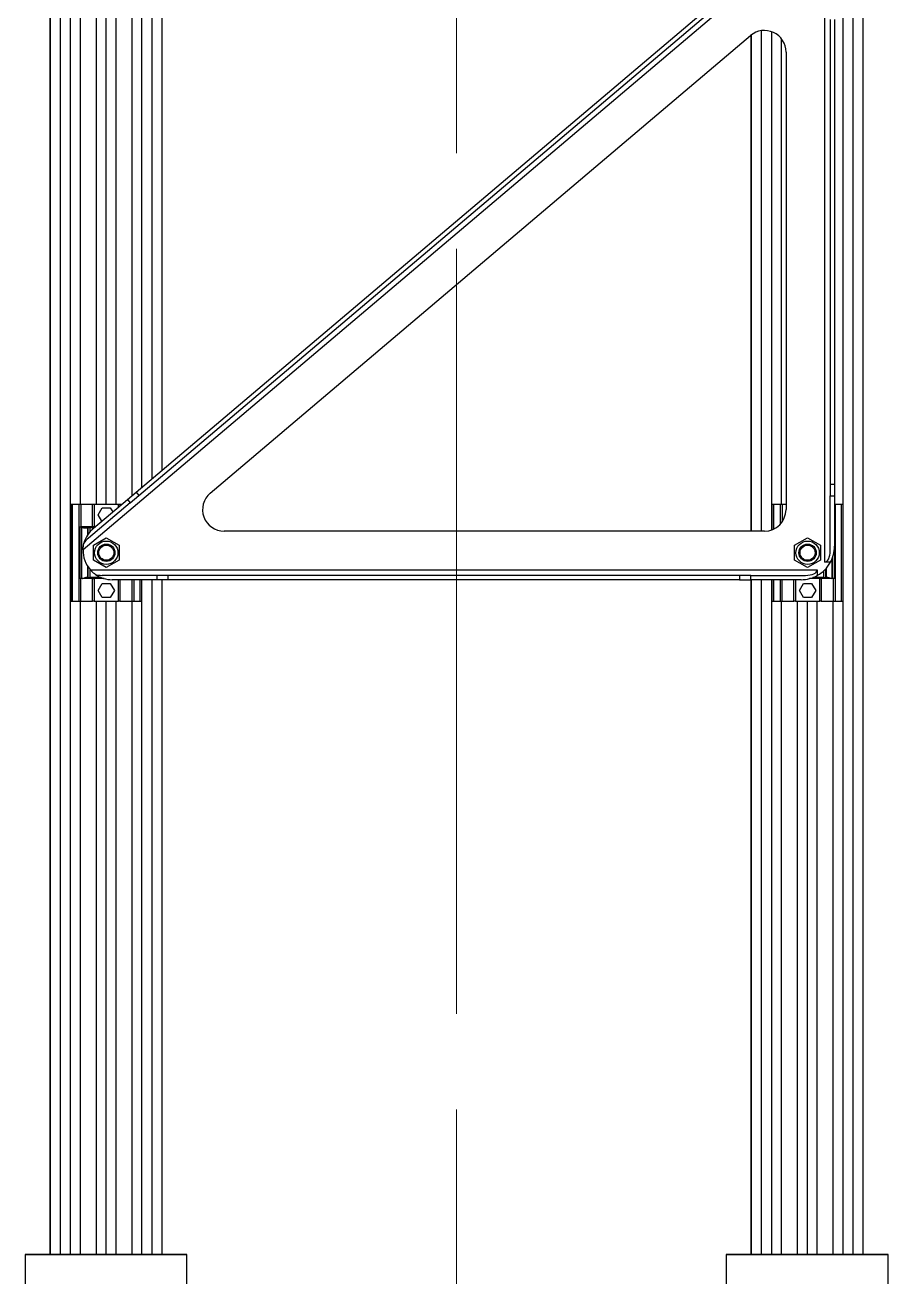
# Model space of a CAD drawing. Header units: centimetres. Extents: x 470464 to 524273, y 49611 to 59074.
# Drawn here: x 488057.7 to 488137.7, y 53635.5 to 53751.4 of the extents above; entities that cross this region are included whole.
import ezdxf

# ---------------------------------------------------------------- set-up
doc = ezdxf.new("R2010")
doc.units = ezdxf.units.CM
doc.header["$MEASUREMENT"] = 0
doc.linetypes.add('ACAD_ISO08W100', pattern=[36, 24, -3, 6, -3])
doc.linetypes.add('CHAIN', pattern=[0.3543, 0.2362, -0.0295, 0.0591, -0.0295])
doc.layers.add('Barış BABUR 23', color=1, linetype='ACAD_ISO08W100', lineweight=13)
doc.layers.add('vinç', color=7, linetype='Continuous')

# ---------------------------------------------------------------- blocks, each defined once
blk = doc.blocks.new('RSTSERHRGFH')
at = {"layer": 'vinç', "color": 2}
for p, q in [((427135.92, 71903.92), (427135.92, 71918.92)), ((427135.92, 71918.92), (427219.42, 71918.92)), ((427143.21, 71903.92), (427143.21, 71918.92)), ((427143.92, 71903.92), (427143.92, 71918.92)), ((427211.42, 71903.92), (427211.42, 71918.92)), ((427212.13, 71903.92), (427212.13, 71918.92)), ((427219.42, 71903.92), (427219.42, 71918.92)), ((427219.42, 71918.92), (427219.42, 71903.92)), ((427219.42, 71903.92), (427135.92, 71903.92))]:
    blk.add_line(p, q, dxfattribs=at)
blk = doc.blocks.new('DTYTJYJGHDTRHTRHTRF')
at = {"layer": 'vinç', "color": 0}
for p in [(0, -119.93), (0, -184.92)]:
    blk.add_blockref('RSTSERHRGFH', p, dxfattribs=at)
blk = doc.blocks.new('fdtrhrghrtsehserhtr')
at = {"color": 2, "linetype": 'Continuous', "lineweight": 25}
for p, q in [((427909.42, 71796.68), (427339.42, 71796.68)), ((427339.42, 71796.66), (427909.42, 71796.66)), ((427339.42, 71795.73), (427909.42, 71795.73)), ((427793.92, 71794.79), (427839.92, 71794.79)), ((427848.92, 71794.83), (427839.92, 71794.83)), ((427839.92, 71794.64), (427839.92, 71794.83)), ((427848.92, 71794.64), (427848.92, 71794.83)), ((427848.92, 71794.79), (427909.42, 71794.79)), ((427795.04, 71794.03), (427838.1, 71794.03)), ((427795.04, 71793.63), (427838.1, 71793.63)), ((427838.1, 71794.03), (427838.1, 71793.63)), ((427838.1, 71794.03), (427839.16, 71794.03)), ((427838.1, 71793.63), (427839.16, 71793.63)), ((427839.16, 71793.63), (427839.16, 71794.03)), ((427839.16, 71794.03), (427843.82, 71794.03)), ((427844.23, 71793.63), (427839.16, 71793.63)), ((427839.92, 71794.64), (427848.92, 71794.64)), ((427839.92, 71794.07), (427839.92, 71794.64)), ((427839.92, 71794.03), (427839.92, 71794.07)), ((427839.92, 71794.07), (427848.92, 71794.07)), ((427846.82, 71794.05), (427842.02, 71794.05)), ((427842.02, 71794.03), (427842.02, 71794.05)), ((427844.87, 71793.84), (427846.82, 71793.84)), ((427846.82, 71793.82), (427844.92, 71793.82)), ((427844.92, 71793.82), (427846.82, 71793.82)), ((427845.3, 71793.65), (427845.3, 71793.13)), ((427846.82, 71794.05), (427846.82, 71793.89)), ((427846.82, 71793.89), (427848.92, 71793.89)), ((427846.82, 71793.89), (427846.82, 71792.79)), ((427848.92, 71794.07), (427848.92, 71794.64)), ((427848.92, 71793.89), (427848.92, 71794.07)), ((427848.92, 71792.79), (427848.92, 71793.89)), ((427848.92, 71793.88), (427909.42, 71793.88)), ((427845.3, 71793.13), (427787.84, 71793.13)), ((427843.03, 71791.53), (427843.73, 71792.73)), ((427843.73, 71792.73), (427845.11, 71792.73)), ((427845.11, 71792.73), (427845.8, 71791.53)), ((427846.72, 71793.27), (427845.85, 71793.27)), ((427845.93, 71793.2), (427846.72, 71793.2)), ((427846.02, 71792.43), (427846.53, 71792.43)), ((427846.02, 71725.06), (427846.02, 71792.43)), ((427846.72, 71793.05), (427846.08, 71793.05)), ((427846.72, 71793.42), (427846.72, 71793.27)), ((427846.72, 71793.27), (427846.72, 71793.2)), ((427846.72, 71793.05), (427846.72, 71793.2)), ((427846.72, 71793.05), (427846.72, 71792.02)), ((427846.82, 71792.79), (427848.92, 71792.79)), ((427846.82, 71792.66), (427846.82, 71792.79)), ((427848.92, 71792.66), (427846.82, 71792.66)), ((427846.82, 71792.66), (427846.82, 71791.71)), ((427848.92, 71792.79), (427848.92, 71792.66)), ((427848.92, 71790.4), (427848.92, 71792.66)), ((427787.18, 71791.7), (427844.14, 71724.37)), ((427843.73, 71790.33), (427843.03, 71791.53)), ((427845.8, 71791.53), (427845.11, 71790.33)), ((427846.52, 71786.28), (427846.52, 71791.35)), ((427847.27, 71791.9), (427847.92, 71792.28)), ((427847.27, 71791.15), (427847.27, 71791.9)), ((427847.92, 71792.28), (427848.57, 71791.9)), ((427848.57, 71791.9), (427848.57, 71791.15)), ((427848.92, 71792.4), (427909.42, 71792.4)), ((427848.92, 71791.48), (427909.42, 71791.48)), ((427845.11, 71790.33), (427843.73, 71790.33)), ((427846.92, 71790.93), (427846.92, 71786.28)), ((427846.92, 71790.4), (427848.92, 71790.4)), ((427848.92, 71790.26), (427846.92, 71790.26)), ((427847.92, 71790.78), (427847.27, 71791.15)), ((427848.57, 71791.15), (427847.92, 71790.78)), ((427848.92, 71790.57), (427909.42, 71790.57)), ((427848.92, 71790.4), (427848.92, 71790.26)), ((427848.92, 71789.17), (427848.92, 71790.26)), ((427796.79, 71789.09), (427839.92, 71789.09)), ((427798.04, 71789.53), (427840.42, 71789.53)), ((427839.92, 71789.17), (427839.92, 71789.53)), ((427839.92, 71789.17), (427841.56, 71789.17)), ((427839.92, 71788.98), (427839.92, 71789.17)), ((427839.92, 71788.98), (427841.79, 71788.98)), ((427839.92, 71788.41), (427839.92, 71788.98)), ((427848.92, 71789.17), (427846.92, 71789.17)), ((427846.92, 71788.98), (427848.92, 71788.98)), ((427848.92, 71788.98), (427848.92, 71789.17)), ((427848.92, 71789.09), (427909.42, 71789.09)), ((427848.92, 71788.41), (427848.92, 71788.98)), ((427796.15, 71788.18), (427842.31, 71788.18)), ((427842.21, 71788.41), (427839.92, 71788.41)), ((427839.92, 71788.23), (427839.92, 71788.41)), ((427839.92, 71788.23), (427842.29, 71788.23)), ((427848.92, 71788.41), (427846.92, 71788.41)), ((427846.92, 71788.23), (427848.92, 71788.23)), ((427846.92, 71788.18), (427909.42, 71788.18)), ((427848.92, 71788.23), (427848.92, 71788.41)), ((427796.06, 71787.24), (427842.42, 71787.24)), ((427842.42, 71787.53), (427842.42, 71737.45)), ((427846.92, 71787.24), (427909.42, 71787.24)), ((427838.8, 71729.29), (427791.14, 71785.62)), ((427839.11, 71729.55), (427791.45, 71785.88)), ((427796.45, 71786.31), (427842.42, 71786.31)), ((427796.48, 71786.28), (427842.42, 71786.28)), ((427838.89, 71736.15), (427796.52, 71786.24)), ((427846.52, 71786.28), (427846.52, 71785.22)), ((427846.92, 71786.28), (427846.52, 71786.28)), ((427846.92, 71786.31), (427909.42, 71786.31)), ((427846.92, 71786.28), (427909.42, 71786.28)), ((427846.92, 71785.22), (427846.92, 71786.28)), ((427846.52, 71785.22), (427846.92, 71785.22)), ((427846.52, 71785.22), (427846.52, 71732.26)), ((427846.92, 71785.22), (427846.92, 71732.26)), ((427846.52, 71732.26), (427846.52, 71731.21)), ((427846.92, 71732.26), (427846.52, 71732.26)), ((427846.92, 71732.26), (427846.92, 71731.21)), ((427836.77, 71731.7), (427339.42, 71731.7)), ((427339.42, 71731.67), (427836.79, 71731.67)), ((427846.52, 71731.21), (427846.92, 71731.21)), ((427846.52, 71731.21), (427846.52, 71726.13)), ((427909.42, 71731.7), (427846.92, 71731.7)), ((427846.92, 71731.67), (427909.42, 71731.67)), ((427846.92, 71731.21), (427846.92, 71727.07)), ((427339.42, 71730.75), (427837.57, 71730.75)), ((427343.92, 71729.8), (427838.37, 71729.8)), ((427846.92, 71730.75), (427909.42, 71730.75)), ((427848.92, 71729.83), (427846.92, 71729.83)), ((427848.92, 71729.64), (427848.92, 71729.83)), ((427848.92, 71729.8), (427909.42, 71729.8)), ((427343.92, 71728.9), (427839.14, 71728.9)), ((427838.8, 71729.29), (427839.11, 71729.55)), ((427839.49, 71728.48), (427838.8, 71729.29)), ((427839.79, 71728.74), (427839.11, 71729.55)), ((427839.49, 71728.48), (427839.79, 71728.74)), ((427839.79, 71728.74), (427843.07, 71724.87)), ((427846.92, 71729.64), (427848.92, 71729.64)), ((427846.92, 71729.07), (427848.92, 71729.07)), ((427846.92, 71728.89), (427848.92, 71728.89)), ((427848.92, 71729.07), (427848.92, 71729.64)), ((427848.92, 71728.89), (427848.92, 71729.07)), ((427848.92, 71728.9), (427909.42, 71728.9)), ((427848.92, 71727.79), (427848.92, 71728.89)), ((427842.16, 71725.33), (427839.49, 71728.48)), ((427839.92, 71727.79), (427839.92, 71727.97)), ((427839.92, 71727.79), (427840.07, 71727.79)), ((427839.92, 71727.66), (427839.92, 71727.79)), ((427840.19, 71727.66), (427839.92, 71727.66)), ((427839.92, 71725.4), (427839.92, 71727.66)), ((427843.03, 71726.53), (427843.73, 71727.73)), ((427843.73, 71727.73), (427845.11, 71727.73)), ((427845.11, 71727.73), (427845.8, 71726.53)), ((427846.92, 71727.79), (427848.92, 71727.79)), ((427848.92, 71727.66), (427846.92, 71727.66)), ((427848.92, 71727.79), (427848.92, 71727.66)), ((427848.92, 71725.4), (427848.92, 71727.66)), ((427343.92, 71727.41), (427839.92, 71727.41)), ((427343.92, 71726.5), (427839.92, 71726.5)), ((427840.27, 71726.9), (427840.64, 71727.12)), ((427840.27, 71726.15), (427840.27, 71726.9)), ((427843.73, 71725.33), (427843.03, 71726.53)), ((427845.8, 71726.53), (427845.11, 71725.33)), ((427846.82, 71726.34), (427846.82, 71725.4)), ((427847.27, 71726.9), (427847.92, 71727.28)), ((427847.27, 71726.15), (427847.27, 71726.9)), ((427847.92, 71727.28), (427848.57, 71726.9)), ((427848.57, 71726.9), (427848.57, 71726.15)), ((427848.92, 71727.41), (427909.42, 71727.41)), ((427848.92, 71726.5), (427909.42, 71726.5)), ((427343.92, 71725.59), (427839.92, 71725.59)), ((427839.92, 71725.4), (427842.02, 71725.4)), ((427839.92, 71725.26), (427839.92, 71725.4)), ((427842.02, 71725.26), (427839.92, 71725.26)), ((427839.92, 71724.17), (427839.92, 71725.26)), ((427840.92, 71725.78), (427840.27, 71726.15)), ((427841.5, 71726.11), (427840.92, 71725.78)), ((427842.02, 71725.49), (427842.02, 71725.4)), ((427842.02, 71725.4), (427842.02, 71725.26)), ((427842.02, 71725.26), (427842.02, 71724.17)), ((427842.12, 71725.37), (427842.12, 71725)), ((427845.11, 71725.33), (427843.73, 71725.33)), ((427846.72, 71726.05), (427846.72, 71725)), ((427846.82, 71725.4), (427848.92, 71725.4)), ((427846.82, 71725.26), (427846.82, 71725.4)), ((427848.92, 71725.26), (427846.82, 71725.26)), ((427846.82, 71725.26), (427846.82, 71724.17)), ((427847.92, 71725.78), (427847.27, 71726.15)), ((427848.57, 71726.15), (427847.92, 71725.78)), ((427848.92, 71725.59), (427909.42, 71725.59)), ((427848.92, 71725.4), (427848.92, 71725.26)), ((427848.92, 71724.17), (427848.92, 71725.26)), ((427343.92, 71724.1), (427839.92, 71724.1)), ((427839.92, 71723.98), (427839.92, 71724.17)), ((427839.92, 71724.17), (427842.02, 71724.17)), ((427839.92, 71723.98), (427848.92, 71723.98)), ((427839.92, 71723.41), (427839.92, 71723.98)), ((427846.82, 71724.23), (427842.02, 71724.23)), ((427842.02, 71724.23), (427846.82, 71724.23)), ((427846.82, 71724.21), (427842.02, 71724.21)), ((427842.02, 71724), (427842.02, 71724.17)), ((427842.02, 71724), (427846.82, 71724)), ((427842.12, 71725), (427842.49, 71725)), ((427842.12, 71725), (427842.12, 71724.86)), ((427842.67, 71724.86), (427842.12, 71724.86)), ((427842.12, 71724.86), (427842.12, 71724.79)), ((427842.12, 71724.79), (427842.78, 71724.79)), ((427842.12, 71724.43), (427842.12, 71724.79)), ((427845.65, 71724.79), (427846.72, 71724.79)), ((427846.72, 71724.86), (427845.76, 71724.86)), ((427845.95, 71725), (427846.72, 71725)), ((427846.72, 71724.86), (427846.72, 71725)), ((427846.72, 71724.79), (427846.72, 71724.86)), ((427846.72, 71724.79), (427846.72, 71724.64)), ((427848.92, 71724.17), (427846.82, 71724.17)), ((427846.82, 71724.17), (427846.82, 71724)), ((427848.92, 71723.98), (427848.92, 71724.17)), ((427848.92, 71724.1), (427909.42, 71724.1)), ((427848.92, 71723.41), (427848.92, 71723.98)), ((427339.42, 71723.19), (427909.42, 71723.19)), ((427848.92, 71723.41), (427839.92, 71723.41)), ((427839.92, 71723.23), (427839.92, 71723.41)), ((427839.92, 71723.23), (427848.92, 71723.23)), ((427848.92, 71723.23), (427848.92, 71723.41)), ((427339.42, 71722.25), (427909.42, 71722.25)), ((427339.42, 71721.33), (427909.42, 71721.33)), ((427339.42, 71721.3), (427909.42, 71721.3))]:
    blk.add_line(p, q, dxfattribs=at)
for centre, radius in [((427844.42, 71791.53), 1.08), ((427844.42, 71791.53), 0.8), ((427844.42, 71791.53), 0.7), ((427844.42, 71726.53), 1.08), ((427844.42, 71726.53), 0.8), ((427844.42, 71726.53), 0.7)]:
    blk.add_circle(centre, radius, dxfattribs=at)
for centre, radius, start, end in [((427843.82, 71790.93), 3.1, 61.3981, 90), ((427843.82, 71790.93), 3.1, 28.9385, 61.3981), ((427843.82, 71790.93), 3.1, 0, 28.9385), ((427798.04, 71787.53), 2, 90, 220.2362), ((427840.42, 71787.53), 2, 0, 90), ((427840.42, 71737.45), 2, 220.2362, 0), ((427844.22, 71727.07), 2.7, 324.9996, 0), ((427844.22, 71727.07), 2.7, 220.2362, 255.2366), ((427844.22, 71727.07), 2.7, 268.4259, 311.8103)]:
    blk.add_arc(centre, radius, start, end, dxfattribs=at)
for centre, major_axis, start_param, end_param in [((427844.23, 71793.13), (1.07, 0), 0, 1.570796), ((427846.02, 71791.35), (0, 1.07), 4.712389, 6.283185), ((427846.02, 71726.13), (0, 1.07), 4.108967, 4.712389), ((427843.45, 71725.19), (-0.693, 0.819), 1.570796, 2.174218)]:
    blk.add_ellipse(centre, major_axis=major_axis, ratio=0.466308, start_param=start_param, end_param=end_param, dxfattribs=at)
for points, knots in [([(427846.72, 71793.42), (427846.72, 71793.46), (427846.73, 71793.52), (427846.76, 71793.63), (427846.79, 71793.71), (427846.82, 71793.77)], [0, 0, 0, 0, 0.399368, 0.516191, 1, 1, 1, 1]), ([(427846.43, 71725.52), (427846.42, 71725.51), (427846.4, 71725.49), (427846.38, 71725.45), (427846.36, 71725.43), (427846.32, 71725.37), (427846.28, 71725.33), (427846.23, 71725.27), (427846.21, 71725.25), (427846.18, 71725.21), (427846.16, 71725.19), (427846.1, 71725.14), (427846.06, 71725.1), (427846.02, 71725.06)], [0, 0, 0, 0, 0.125, 0.125, 0.25, 0.25, 0.5, 0.5, 0.625, 0.625, 0.75, 0.75, 1, 1, 1, 1]), ([(427842.12, 71724.43), (427842.12, 71724.43), (427842.12, 71724.37), (427842.11, 71724.3), (427842.09, 71724.24), (427842.09, 71724.23)], [0, 0, 0, 0, 0.060479, 0.796351, 1, 1, 1, 1]), ([(427844.14, 71724.37), (427844.09, 71724.38), (427844.03, 71724.38), (427843.92, 71724.39), (427843.87, 71724.39), (427843.76, 71724.41), (427843.71, 71724.42), (427843.62, 71724.44), (427843.57, 71724.45), (427843.53, 71724.46)], [0, 0, 0, 0, 0.25, 0.25, 0.5, 0.5, 0.75, 0.75, 1, 1, 1, 1]), ([(427846.82, 71724.28), (427846.81, 71724.31), (427846.79, 71724.36), (427846.75, 71724.45), (427846.72, 71724.55), (427846.72, 71724.61), (427846.72, 71724.64)], [0, 0, 0, 0, 0.21735, 0.367685, 0.777024, 1, 1, 1, 1])]:
    blk.add_open_spline(points, degree=3, knots=knots, dxfattribs=at)
at = {"layer": 'Barış BABUR 23', "color": 2, "linetype": 'CHAIN', "ltscale": 300}
blk.add_line((427993.42, 71758.99), (427135.42, 71758.99), dxfattribs=at)
at = {"layer": 'vinç', "color": 0, "xscale": -1}
blk.add_blockref('DTYTJYJGHDTRHTRHTRF', (855128.84, 0), dxfattribs=at)
blk = doc.blocks.new('K')
at = {"layer": 'vinç', "color": 0, "rotation": 270}
blk.add_blockref('fdtrhrghrtsehserhtr', (416338.74, 473046.98), dxfattribs=at)

msp = doc.modelspace()

# ---------------------------------------------------------------- block references
msp.add_blockref('K', (0, 8500))

doc.saveas('drawing.dxf')
